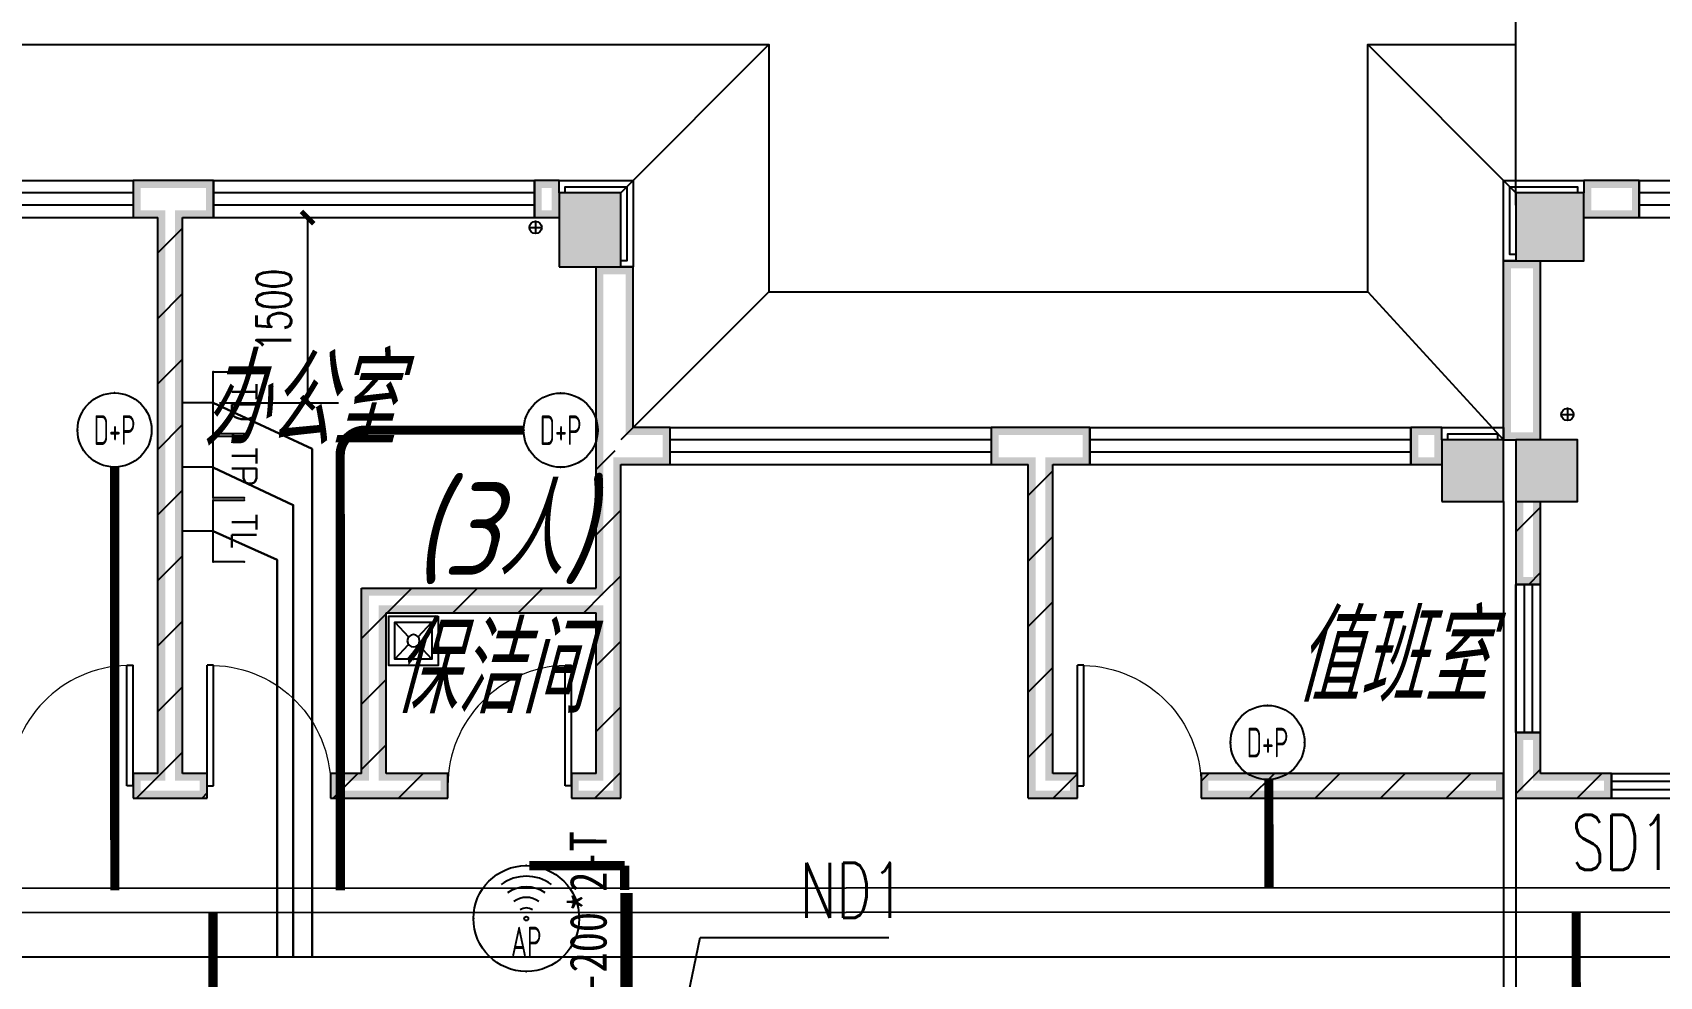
# Model space of a CAD drawing. Extents: x 1241380 to 1952554, y 1012187 to 1766051.
# Drawn here: x 1614601 to 1627778, y 1286877 to 1294519 of the extents above; entities that cross this region are included whole.
import ezdxf
from ezdxf.enums import TextEntityAlignment as Align

# ---------------------------------------------------------------- set-up
doc = ezdxf.new("R2010")
doc.units = 0
for name, color, linetype in [('1-建筑底图', 8, 'Continuous'), ('CABLETRAY_PDS', 4, 'Continuous'), ('EQUIP-通讯', 3, 'Continuous'), ('PUB_HATCH', 8, 'Continuous'), ('TEL_DIM', 3, 'Continuous'), ('WIRE-综合布线', 5, 'Continuous'), ('光纤点位', 3, 'Continuous'), ('内网桥架', 1, 'Continuous'), ('抗震支吊架', 2, 'Continuous'), ('排水', 153, 'Continuous'), ('红机电话', 3, 'Continuous'), ('蓝机电话', 3, 'Continuous')]:
    doc.layers.add(name, color=color, linetype=linetype)
doc.layers.add('内网线路', color=1, linetype='Continuous', lineweight=30)
doc.styles.add('_TCH_DIM', font='SIMPLEX', dxfattribs={"bigfont": 'GBCBIG'})
doc.styles.add('_TEL_ATTDEF', font='GBENOR', dxfattribs={"width": 0.8, "height": 3, "bigfont": 'GBCBIG'})
doc.styles.add('_TEL_DIM', font='SIMPLEX', dxfattribs={"width": 0.8, "height": 3.5, "bigfont": 'HZTXT'})
doc.styles.add('A_DIM_T3', font='SIMPLEX', dxfattribs={"width": 0.7, "bigfont": 'HZ'})
doc.styles.add('kzcad', font='', dxfattribs={"width": 0.8})
doc.styles.get("Standard").update_dxf_attribs({"font": 'gbeitc.shx', "bigfont": 'gbcbig.shx'})
doc.styles.get('kzcad').set_extended_font_data('SimSun')
doc.linetypes.add('JIEDI', pattern='A,1.25,-0.25,0.25,-0.25,0.625,["/",Standard,S=0.6,R=0,X=0,Y=-0.3],0.625,-0.25,0.25,-0.25', length=4)
doc.dimstyles.new('_TCH_ARCH&&100', dxfattribs={"dimtxt": 280, "dimasz": 100, "dimexe": 250, "dimexo": 300, "dimgap": 135, "dimtad": 1, "dimdec": 0, "dimzin": 0, "dimdsep": 46, "dimtxsty": 'A_DIM_T3', "dimblk": 'ARCHTICK', "dimcen": 0.09, "dimclrt": 7, "dimazin": 2, "dimtfac": 1, "dimtdec": 0, "dimtix": 1, "dimtmove": 2, "dimatfit": 3, "dimfxl": 100, "dimtolj": 1, "dimtzin": 0, "dimarcsym": 0})
pattern_1 = [(45, (-636285.87, -718395.4), (-265.16515, 265.16515), [])]

# ---------------------------------------------------------------- blocks, each defined once
blk = doc.blocks.new('ng')
at = {"layer": '排水'}
for p, q in [((345991, 781358), (346091, 781358)), ((346041, 781408), (346041, 781308))]:
    blk.add_line(p, q, dxfattribs=at)
blk.add_circle((346041, 781358), 50, dxfattribs=at)
blk = doc.blocks.new('雨水管')
at = {"layer": '排水'}
blk.add_blockref('ng', (628577, -46811), dxfattribs=at)
blk = doc.blocks.new('$lvtry$00000191')
for p, q in [((-150, -150), (-39, -269)), ((39, -269), (150, -150)), ((-150, -450), (-39, -331)), ((39, -331), (150, -450))]:
    blk.add_line(p, q)
for points in [[(200, -500), (200, -100), (-200, -100), (-200, -500)], [(150, -450), (150, -150), (-150, -150), (-150, -450)]]:
    blk.add_lwpolyline(points, close=True)
blk.add_circle((0, -300), 50)
blk.add_point((0, -150))
blk = doc.blocks.new('$DorLib2D$00000001')
at = {"color": 0}
for p, q in [((0.45, 0.975), (0.5, 0.975)), ((0.45, 0), (0.45, 0.975)), ((0.5, 0), (0.5, 0.975)), ((0.5, 0), (0.45, 0))]:
    blk.add_line(p, q, dxfattribs=at)
at = {"color": 0, "lineweight": 13}
blk.add_arc((0.475, 0), 0.975, 91.4693, 180, dxfattribs=at)
blk = doc.blocks.new('$WINLIB2D$00000001')
at = {"color": 0}
for points in [[(-0.5, 0.5), (-0.5, -0.5)], [(-0.5, 0.5), (0.5, 0.5)], [(0.5, -0.5), (0.5, 0.5)], [(0.5, 0.1667), (-0.5, 0.1667)], [(0.5, -0.1667), (-0.5, -0.1667)], [(-0.5, -0.5), (0.5, -0.5)]]:
    blk.add_lwpolyline(points, dxfattribs=at)
blk = doc.blocks.new('_FZH')
blk.add_lwpolyline([(-0.5, -0.5), (0.5, -0.5), (0.5, 0.5), (-0.5, 0.5)], close=True)
at = {"layer": 'PUB_HATCH'}
blk.add_solid([(-0.5, -0.5), (0.5, -0.5), (-0.5, 0.5), (0.5, 0.5)], dxfattribs=at)
blk = doc.blocks.new('1-一层建筑底图')
at = {"layer": '1-建筑底图'}
for points in [[(44950, 90650), (44650, 90650), (44710, 90590), (44950, 90590)], [(44650, 90650), (44650, 90350), (44710, 90410), (44710, 90590)], [(45300, 90650), (44950, 90650), (44950, 90590), (45240, 90590)], [(45300, 90350), (45300, 90650), (45240, 90590), (45240, 90410)], [(48100, 90650), (47900, 90650), (47960, 90590), (48040, 90590)], [(47900, 90650), (47900, 90350), (47960, 90410), (47960, 90590)], [(48100, 90350), (48100, 90550), (48100, 90650), (48040, 90590), (48040, 90410)], [(48600, 90550), (48100, 90550), (48160, 90490), (48540, 90490)], [(48100, 90550), (48100, 89950), (48160, 90010), (48160, 90490)], [(48600, 89950), (48600, 90550), (48540, 90490), (48540, 90010)], [(56400, 90550), (55850, 90550), (55910, 90490), (56340, 90490)], [(55850, 90550), (55850, 90000), (55910, 90060), (55910, 90490)], [(56400, 90000), (56400, 90550), (56340, 90490), (56340, 90060)], [(56850, 90650), (56400, 90650), (56460, 90590), (56790, 90590)], [(56400, 90650), (56400, 90350), (56460, 90410), (56460, 90590)], [(56850, 90350), (56850, 90650), (56790, 90590), (56790, 90410)], [(44650, 90350), (44850, 90350), (44910, 90410), (44710, 90410)], [(44850, 85850), (44850, 90350), (44910, 90410), (44910, 85790)], [(45050, 90350), (45300, 90350), (45240, 90410), (44990, 90410)], [(45050, 85850), (45050, 90350), (44990, 90410), (44990, 85790)], [(47900, 90350), (48100, 90350), (48040, 90410), (47960, 90410)], [(56400, 90350), (56850, 90350), (56790, 90410), (56460, 90410)], [(48100, 89950), (48600, 89950), (48540, 90010), (48160, 90010)], [(55850, 90000), (56400, 90000), (56340, 90060), (55910, 90060)], [(48400, 88550), (48400, 89950), (48460, 89950), (48460, 88550)], [(48400, 89950), (48700, 89950), (48700, 89890), (48400, 89890)], [(48700, 88650), (48700, 89950), (48640, 89950), (48640, 88590)], [(55750, 88550), (55810, 88550), (55810, 90000), (55750, 90000)], [(55750, 90000), (55750, 89940), (56050, 89940), (56050, 90000)], [(56050, 88550), (56050, 90000), (55990, 90000), (55990, 88550)], [(49000, 88650), (48700, 88650), (48640, 88590), (48940, 88590)], [(49000, 88350), (49000, 88650), (48940, 88590), (48940, 88410)], [(52000, 88650), (51600, 88650), (51660, 88590), (52000, 88590)], [(51600, 88650), (51600, 88350), (51660, 88410), (51660, 88590)], [(52400, 88650), (52000, 88650), (52000, 88590), (52340, 88590)], [(52400, 88350), (52400, 88650), (52340, 88590), (52340, 88410)], [(55250, 88650), (55000, 88650), (55060, 88590), (55190, 88590)], [(55000, 88650), (55000, 88350), (55060, 88410), (55060, 88590)], [(55250, 88350), (55250, 88650), (55190, 88590), (55190, 88410)], [(55750, 88550), (56050, 88550), (56050, 88610), (55750, 88610)], [(48400, 87350), (48400, 88550), (48460, 88550), (48460, 87290)], [(55750, 88550), (55250, 88550), (55310, 88490), (55690, 88490)], [(55250, 88550), (55250, 88050), (55310, 88110), (55310, 88490)], [(55750, 88050), (55750, 88550), (55690, 88490), (55690, 88110)], [(56350, 88550), (55850, 88550), (55910, 88490), (56290, 88490)], [(55850, 88550), (55850, 88050), (55910, 88110), (55910, 88490)], [(56350, 88050), (56350, 88550), (56290, 88490), (56290, 88110)], [(48600, 88350), (49000, 88350), (48940, 88410), (48540, 88410)], [(48600, 87250), (48600, 88350), (48540, 88410), (48540, 87250)], [(51600, 88350), (51900, 88350), (51960, 88410), (51660, 88410)], [(51900, 85650), (51900, 88350), (51960, 88410), (51960, 85710)], [(52100, 88350), (52400, 88350), (52340, 88410), (52040, 88410)], [(52100, 85850), (52100, 88350), (52040, 88410), (52040, 85790)], [(55000, 88350), (55250, 88350), (55190, 88410), (55060, 88410)], [(55250, 88050), (55750, 88050), (55690, 88110), (55310, 88110)], [(55850, 88050), (56350, 88050), (56290, 88110), (55910, 88110)], [(55910, 88050), (55850, 88050), (55850, 87380), (55910, 87440)], [(56050, 88050), (55990, 88050), (55990, 87440), (56050, 87380)], [(55850, 87380), (56050, 87380), (55990, 87440), (55910, 87440)], [(46500, 87350), (48400, 87350), (48460, 87290), (46560, 87290)], [(46500, 85850), (46500, 87350), (46560, 87290), (46560, 85790)], [(48600, 85650), (48600, 87250), (48540, 87250), (48540, 85710)], [(46700, 87150), (48400, 87150), (48460, 87210), (46640, 87210)], [(46700, 85850), (46700, 87150), (46640, 87210), (46640, 85790)], [(48400, 85850), (48400, 87150), (48460, 87210), (48460, 85790)], [(56050, 86180), (55850, 86180), (55910, 86120), (55990, 86120)], [(55850, 86180), (55850, 85650), (55910, 85710), (55910, 86120)], [(56050, 85850), (56050, 86180), (55990, 86120), (55990, 85790)], [(44850, 85850), (44650, 85850), (44710, 85790), (44910, 85790)], [(44650, 85850), (44650, 85650), (44710, 85710), (44710, 85790)], [(45250, 85850), (45050, 85850), (44990, 85790), (45190, 85790)], [(45250, 85650), (45250, 85850), (45190, 85790), (45190, 85710)], [(46500, 85850), (46250, 85850), (46310, 85790), (46560, 85790)], [(46250, 85850), (46250, 85650), (46310, 85710), (46310, 85790)], [(47200, 85850), (46700, 85850), (46640, 85790), (47140, 85790)], [(47200, 85650), (47200, 85850), (47140, 85790), (47140, 85710)], [(48400, 85850), (48200, 85850), (48260, 85790), (48460, 85790)], [(48200, 85850), (48200, 85650), (48260, 85710), (48260, 85790)], [(52300, 85850), (52100, 85850), (52040, 85790), (52240, 85790)], [(52300, 85650), (52300, 85850), (52240, 85790), (52240, 85710)], [(55750, 85850), (53300, 85850), (53360, 85790), (55690, 85790)], [(53300, 85850), (53300, 85650), (53360, 85710), (53360, 85790)], [(55750, 85650), (55750, 85850), (55690, 85790), (55690, 85710)], [(56625, 85850), (56050, 85850), (55990, 85790), (56565, 85790)], [(56625, 85650), (56625, 85850), (56565, 85790), (56565, 85710)], [(44650, 85650), (44950, 85650), (44950, 85710), (44710, 85710)], [(44950, 85650), (45250, 85650), (45190, 85710), (44950, 85710)], [(46250, 85650), (46600, 85650), (46600, 85710), (46310, 85710)], [(46600, 85650), (47200, 85650), (47140, 85710), (46600, 85710)], [(48200, 85650), (48600, 85650), (48540, 85710), (48260, 85710)], [(51900, 85650), (52300, 85650), (52240, 85710), (51960, 85710)], [(53300, 85650), (55750, 85650), (55690, 85710), (53360, 85710)], [(55850, 85650), (56625, 85650), (56565, 85710), (55910, 85710)]]:
    blk.add_hatch(color=8, dxfattribs=at).paths.add_polyline_path(points)
h = blk.add_hatch(dxfattribs=at)
h.set_pattern_fill('普通砖', color=8, scale=150, style=0)
h.set_pattern_definition(pattern_1)
h.paths.add_polyline_path([(44950, 85783), (44990, 85790), (45050, 85850), (45050, 90350), (44950, 90450), (44850, 90350), (44850, 85850), (44910, 85790)])
h = blk.add_hatch(dxfattribs=at)
h.set_pattern_fill('普通砖', color=8, scale=150, style=0)
h.set_pattern_definition(pattern_1)
h.paths.add_polyline_path([(48467, 87250), (48600, 87250), (48600, 88350), (48540, 88410), (48567, 88517), (48460, 88550), (48400, 88550), (48400, 87350), (48460, 87290)])
h = blk.add_hatch(dxfattribs=at)
h.set_pattern_fill('普通砖', color=8, scale=150, style=0)
h.set_pattern_definition(pattern_1)
h.paths.add_polyline_path([(51900, 85650), (52100, 85850), (52100, 88350), (52000, 88450), (51900, 88350)])
h = blk.add_hatch(dxfattribs=at)
h.set_pattern_fill('普通砖', color=8, scale=150, style=0)
h.set_pattern_definition(pattern_1)
h.paths.add_polyline_path([(56050, 88050), (55850, 88050), (55850, 87380), (56050, 87380)])
h = blk.add_hatch(dxfattribs=at)
h.set_pattern_fill('普通砖', color=8, scale=150, style=0)
h.set_pattern_definition(pattern_1)
h.paths.add_polyline_path([(46500, 87350), (46700, 87150), (48400, 87150), (48460, 87210), (48467, 87250), (48460, 87290), (48400, 87350)])
h = blk.add_hatch(dxfattribs=at)
h.set_pattern_fill('普通砖', color=8, scale=150, style=0)
h.set_pattern_definition(pattern_1)
h.paths.add_polyline_path([(46600, 85783), (46640, 85790), (46700, 85850), (46700, 87150), (46500, 87350), (46500, 85850), (46560, 85790)])
h = blk.add_hatch(dxfattribs=at)
h.set_pattern_fill('普通砖', color=8, scale=150, style=0)
h.set_pattern_definition(pattern_1)
h.paths.add_polyline_path([(48400, 85850), (48600, 85650), (48600, 87250), (48467, 87250), (48460, 87210), (48400, 87150)])
h = blk.add_hatch(dxfattribs=at)
h.set_pattern_fill('普通砖', color=8, scale=150, style=0)
h.set_pattern_definition(pattern_1)
h.paths.add_polyline_path([(55850, 85650), (56050, 85850), (56050, 86180), (55850, 86180)])
h = blk.add_hatch(dxfattribs=at)
h.set_pattern_fill('普通砖', color=8, scale=150, style=0)
h.set_pattern_definition(pattern_1)
h.paths.add_polyline_path([(44910, 85790), (44850, 85850), (44650, 85850), (44650, 85650), (44950, 85650), (44950, 85783)])
h = blk.add_hatch(dxfattribs=at)
h.set_pattern_fill('普通砖', color=8, scale=150, style=0)
h.set_pattern_definition(pattern_1)
h.paths.add_polyline_path([(44950, 85783), (44950, 85650), (45250, 85650), (45250, 85850), (45050, 85850), (44990, 85790)])
h = blk.add_hatch(dxfattribs=at)
h.set_pattern_fill('普通砖', color=8, scale=150, style=0)
h.set_pattern_definition(pattern_1)
h.paths.add_polyline_path([(46560, 85790), (46500, 85850), (46250, 85850), (46250, 85650), (46600, 85650), (46600, 85783)])
h = blk.add_hatch(dxfattribs=at)
h.set_pattern_fill('普通砖', color=8, scale=150, style=0)
h.set_pattern_definition(pattern_1)
h.paths.add_polyline_path([(46600, 85783), (46600, 85650), (47200, 85650), (47200, 85850), (46700, 85850), (46640, 85790)])
h = blk.add_hatch(dxfattribs=at)
h.set_pattern_fill('普通砖', color=8, scale=150, style=0)
h.set_pattern_definition(pattern_1)
h.paths.add_polyline_path([(48600, 85650), (48400, 85850), (48200, 85850), (48200, 85650)])
h = blk.add_hatch(dxfattribs=at)
h.set_pattern_fill('普通砖', color=8, scale=150, style=0)
h.set_pattern_definition(pattern_1)
h.paths.add_polyline_path([(52100, 85850), (51900, 85650), (52300, 85650), (52300, 85850)])
h = blk.add_hatch(dxfattribs=at)
h.set_pattern_fill('普通砖', color=8, scale=150, style=0)
h.set_pattern_definition(pattern_1)
h.paths.add_polyline_path([(55750, 85850), (53300, 85850), (53300, 85650), (55750, 85650)])
h = blk.add_hatch(dxfattribs=at)
h.set_pattern_fill('普通砖', color=8, scale=150, style=0)
h.set_pattern_definition(pattern_1)
h.paths.add_polyline_path([(56050, 85850), (55850, 85650), (56625, 85650), (56625, 85850)])
at = {"layer": '1-建筑底图', "color": 8}
for p, q in [((49800, 91750), (48600, 90550)), ((55850, 90550), (54650, 91750)), ((44950, 90650), (44650, 90650)), ((44650, 90650), (44650, 90350)), ((45300, 90650), (44950, 90650)), ((45300, 90350), (45300, 90650)), ((48100, 90650), (47900, 90650)), ((47900, 90650), (47900, 90350)), ((48100, 90550), (48100, 90650)), ((56850, 90650), (56400, 90650)), ((56400, 90650), (56400, 90550)), ((56850, 90350), (56850, 90650)), ((44650, 90350), (44850, 90350)), ((44850, 85850), (44850, 90350)), ((45050, 90350), (45300, 90350)), ((45050, 85850), (45050, 90350)), ((47900, 90350), (48100, 90350)), ((56400, 90350), (56850, 90350)), ((48400, 88550), (48400, 89950)), ((48400, 89950), (48700, 89950)), ((48700, 88650), (48700, 89950)), ((55750, 88550), (55750, 90000)), ((55750, 90000), (55850, 90000)), ((56050, 88550), (56050, 90000)), ((49800, 89750), (48600, 88550)), ((54650, 89750), (55750, 88550)), ((49000, 88650), (48700, 88650)), ((49000, 88350), (49000, 88650)), ((52000, 88650), (51600, 88650)), ((51600, 88650), (51600, 88350)), ((52400, 88650), (52000, 88650)), ((52400, 88350), (52400, 88650)), ((55250, 88650), (55000, 88650)), ((55000, 88650), (55000, 88350)), ((55250, 88550), (55250, 88650)), ((48400, 87350), (48400, 88550)), ((55750, 88550), (55850, 88550)), ((48600, 88350), (49000, 88350)), ((48600, 87250), (48600, 88350)), ((51600, 88350), (51900, 88350)), ((51900, 85650), (51900, 88350)), ((52100, 88350), (52400, 88350)), ((52100, 85850), (52100, 88350)), ((55000, 88350), (55250, 88350)), ((55750, 88050), (55751, 83650)), ((55850, 88050), (55850, 83650)), ((55850, 88050), (55850, 87380)), ((56050, 87380), (56050, 88050)), ((55850, 87380), (56050, 87380)), ((46500, 87350), (48400, 87350)), ((46500, 85850), (46500, 87350)), ((48600, 85650), (48600, 87250)), ((46700, 87150), (48400, 87150)), ((46700, 85850), (46700, 87150)), ((48400, 85850), (48400, 87150)), ((56050, 86180), (55850, 86180)), ((55850, 86180), (55850, 85650)), ((56050, 85850), (56050, 86180)), ((44850, 85850), (44650, 85850)), ((44650, 85850), (44650, 85650)), ((45250, 85850), (45050, 85850)), ((45250, 85650), (45250, 85850)), ((46500, 85850), (46250, 85850)), ((46250, 85850), (46250, 85650)), ((47200, 85850), (46700, 85850)), ((47200, 85650), (47200, 85850)), ((48400, 85850), (48200, 85850)), ((48200, 85850), (48200, 85650)), ((52300, 85850), (52100, 85850)), ((52300, 85650), (52300, 85850)), ((55750, 85850), (53300, 85850)), ((53300, 85850), (53300, 85650)), ((55750, 85650), (55750, 85850)), ((56625, 85850), (56050, 85850)), ((56625, 85650), (56625, 85850)), ((44650, 85650), (44950, 85650)), ((44950, 85650), (45250, 85650)), ((46250, 85650), (46600, 85650)), ((46600, 85650), (47200, 85650)), ((48200, 85650), (48600, 85650)), ((51900, 85650), (52300, 85650)), ((53300, 85650), (55750, 85650)), ((55850, 85650), (56625, 85650)), ((48875, 82750), (49243, 84522)), ((49243, 84522), (50770, 84522))]:
    blk.add_line(p, q, dxfattribs=at)
for points in [[(55850, 90450), (55850, 90450), (55850, 93450), (63890, 93450), (63890, 90550)], [(8600, 71650), (8600, 76950), (-1150, 76950), (-1150, 79250), (-1750, 79250), (-1750, 89450), (-1150, 89450), (-1150, 91750), (49800, 91750), (49800, 89750), (54650, 89750), (54650, 91750), (55850, 91750)], [(48100, 90550), (48100, 90650), (48700, 90650), (48700, 89950), (48600, 89950)], [(48150, 90550), (48150, 90600), (48650, 90600), (48650, 90000), (48600, 90000)], [(55850, 90000), (55750, 90000), (55750, 90650), (56400, 90650), (56400, 90550)], [(55850, 90050), (55800, 90050), (55800, 90600), (56350, 90600), (56350, 90550)], [(55250, 88550), (55250, 88650), (55750, 88650), (55750, 88550)], [(55300, 88550), (55300, 88600), (55700, 88600), (55700, 88550)]]:
    blk.add_lwpolyline(points, dxfattribs=at)
for name, p, xscale, yscale, zscale in [('$WINLIB2D$00000001', (43350, 90500), 2600, -300, 2600), ('_FZH', (48350, 90250), 500.0003578513861, 599.9999999338761, 599.9999999338761), ('$WINLIB2D$00000001', (57600, 90500), 1500, 300, 1500), ('$WINLIB2D$00000001', (50300, 88500), 2600, -300, 2600), ('$WINLIB2D$00000001', (53700, 88500), 2600, 300, 2600), ('$DorLib2D$00000001', (44150, 85750), 1000, 1000, 1000), ('$DorLib2D$00000001', (45750, 85750), -1000, 1000, -1000), ('$DorLib2D$00000001', (47700, 85750), 1000, 1000, 1000), ('$DorLib2D$00000001', (52800, 85750), -1000, 1000, -1000), ('$WINLIB2D$00000001', (57375, 85750), 1500, 200, 1500)]:
    blk.add_blockref(name, p, dxfattribs=dict(at, xscale=xscale, yscale=yscale, zscale=zscale))
for name, p, xscale, yscale, zscale, rotation in [('$WINLIB2D$00000001', (46600, 90500), 2599.999999999998, 300, 2599.999999999998, 1.614819422968554e-06), ('_FZH', (56125, 90275), 549.9033198136603, 549.9999997576233, 549.9999997576233, 359.9999999696396), ('_FZH', (55500, 88300), 499.9999991938239, 500.0000002329471, 500.0000002329471, 359.9999999691574), ('_FZH', (56100, 88300), 499.9033203548752, 499.9999996453989, 499.9999996453989, 359.9999999886853), ('$WINLIB2D$00000001', (55950, 86780), 1200, 200, 1200, 89.99999999987153)]:
    blk.add_blockref(name, p, dxfattribs=dict(at, xscale=xscale, yscale=yscale, zscale=zscale, rotation=rotation))
for name, p in [('雨水管', (-926708, -644277)), ('ng', (-289773, -692602))]:
    blk.add_blockref(name, p, dxfattribs=at)
at = {"layer": '1-建筑底图', "color": 8, "yscale": -1}
blk.add_blockref('$lvtry$00000191', (46921, 86624), dxfattribs=at)
at = {"layer": '1-建筑底图', "color": 8}
for s, height, p in [('办公室', 723.4, (45210, 88507)), ('(3', 750, (46914, 87456)), ('人', 723, (47601, 87456)), (')', 750, (48128, 87456)), ('值班室', 723.4, (54052, 86431)), ('保洁间', 723.4, (46741, 86336))]:
    blk.add_text(s, height=height, dxfattribs=at).set_placement(p)
at = {"layer": '1-建筑底图', "color": 8, "style": '_TCH_DIM', "width": 0.705882}
for s, p in [('SD1', (56302, 85068)), ('ND1', (50050, 84680))]:
    blk.add_text(s, height=446.2, dxfattribs=at).set_placement(p)
blk = doc.blocks.new('$equip_U$00000080(win7-PC-wzy)')
blk.add_circle((0, 0.5), 0.5)
for p in [(0, 0.999), (-0.5, 0.5), (0.5, 0.5)]:
    blk.add_point(p)
at = {"color": 7, "style": '_TEL_DIM', "width": 0.7}
blk.add_attdef('$TEXT$', text='', height=0.4, dxfattribs=at).set_placement((0, 0.5), align=Align.MIDDLE_CENTER)
at = {"color": 7, "style": '_TEL_DIM', "flags": 1}
for tag in ['A', 'REMARK']:
    blk.add_attdef(tag, text='', height=0.00002, dxfattribs=at).set_placement((0, 0), align=Align.MIDDLE_CENTER)
blk = doc.blocks.new('$equip_U$00000091(win7-PC-wzy)')
for radius in [0.714, 0.0272]:
    blk.add_circle((0, 0), radius)
for radius in [0.571, 0.428, 0.285, 0.143]:
    blk.add_arc((0, 0), radius, 53.7049, 126.2951)
for p in [(0, 0.714), (-0.714, 0), (0.714, 0), (0, -0.714)]:
    blk.add_point(p)
at = {"color": 7, "style": '_TEL_DIM', "flags": 1}
for tag in ['A', 'REMARK']:
    blk.add_attdef(tag, text='', height=0.00002, dxfattribs=at).set_placement((0, 0), align=Align.MIDDLE_CENTER)
at = {"color": 7, "style": '_TEL_DIM', "width": 0.7}
blk.add_attdef('$TEXT$', text='', height=0.4, dxfattribs=at).set_placement((0, -0.31), align=Align.MIDDLE_CENTER)
blk = doc.blocks.new('$equip$00001867')
for p, q in [((-0.5, 0.499), (-0.5, 0.999)), ((0.5, 0.999), (0.5, 0.499)), ((0.5, 0.499), (-0.5, 0.499)), ((0, 0.5), (0, 0))]:
    blk.add_line(p, q)
for p in [(-0.5, 0.999), (0.5, 0.999), (-0.5, 0.499), (0.5, 0.499), (0, 0)]:
    blk.add_point(p)
at = {"color": 7, "style": '_TEL_DIM'}
blk.add_attdef('$TEXT$', text='', height=0.4, dxfattribs=at).set_placement((0, 0.999), align=Align.MIDDLE_CENTER)
at = {"color": 7, "style": '_TEL_DIM', "flags": 1}
blk.add_attdef('A', text='', height=0.00002, dxfattribs=at).set_placement((0, 0), align=Align.MIDDLE_CENTER)
blk = doc.blocks.new('$equip$00002670')
for p, q in [((-0.5, 0.499), (-0.5, 0.999)), ((0.5, 0.999), (0.5, 0.499)), ((0.5, 0.499), (-0.5, 0.499)), ((0, 0.5), (0, 0))]:
    blk.add_line(p, q)
for p in [(-0.5, 0.999), (0.5, 0.999), (-0.5, 0.499), (0.5, 0.499), (0, 0)]:
    blk.add_point(p)
at = {"color": 7, "style": '_TEL_DIM'}
blk.add_attdef('$TEXT$', text='', height=0.4, dxfattribs=at).set_placement((0, 0.999), align=Align.MIDDLE_CENTER)
at = {"color": 7, "style": '_TEL_DIM', "flags": 1}
blk.add_attdef('A', text='', height=0.000025, dxfattribs=at).set_placement((0, 0), align=Align.MIDDLE_CENTER)
blk = doc.blocks.new('_ArchTick')
at = {"color": 0, "linetype": 'ByBlock', "const_width": 0.4}
blk.add_lwpolyline([(-0.5, -0.5), (0.5, 0.5)], dxfattribs=at)
blk = doc.blocks.new('*D196')
at = {"layer": 'Defpoints', "color": 0, "transparency": 16777216}
for p in [(51681, 315567), (52695, 315567), (51681, 314067)]:
    blk.add_point(p, dxfattribs=at)
at = {"layer": 'TEL_DIM', "color": 0, "lineweight": -2, "transparency": 16777216}
for p, q in [((51981, 315567), (52945, 315567)), ((52695, 314067), (52695, 315567)), ((51981, 314067), (52945, 314067))]:
    blk.add_line(p, q, dxfattribs=at)
at = {"layer": 'TEL_DIM', "color": 0, "lineweight": -2, "transparency": 16777216, "xscale": 100, "yscale": 100, "zscale": 100}
for p, rotation in [((52695, 315567), 90), ((52695, 314067), 270)]:
    blk.add_blockref('_ArchTick', p, dxfattribs=dict(at, rotation=rotation))
at = {"layer": 'TEL_DIM', "color": 7, "transparency": 16777216, "insert": (52420, 314817), "char_height": 280, "attachment_point": 5, "rotation": 90, "style": 'A_DIM_T3'}
blk.add_mtext('\\A1;1500', dxfattribs=at)
blk = doc.blocks.new('A$C4A9128F6')
at = {"layer": '内网桥架'}
blk.add_line((-53615, 168.7), (-2594, 168.7), dxfattribs=at)
at = {"layer": '内网线路'}
for points in [[(-21600.6, 4653.4), (-20800.3, 4279.7), (-20798.4, 168.7)], [(-21600.3, 4129.8), (-20953.1, 3826.2), (-20953.1, 168.7)], [(-21600.1, 3615.1), (-21083.9, 3383.2), (-21082.5, 168.7)]]:
    blk.add_lwpolyline(points, dxfattribs=at)
at = {"layer": '光纤点位', "xscale": 500, "yscale": 500, "zscale": 500, "rotation": 270}
blk.add_blockref('$equip$00002670', (-21849.8, 4653.4), dxfattribs=at).add_auto_attribs({'$TEXT$': 'TD'})
at = {"layer": '红机电话', "xscale": 500, "yscale": 500, "zscale": 500, "rotation": 270}
blk.add_blockref('$equip$00001867', (-21849.8, 4133.4), dxfattribs=at).add_auto_attribs({'$TEXT$': 'TP'})
at = {"layer": '蓝机电话', "xscale": 500, "yscale": 500, "zscale": 500, "rotation": 270}
blk.add_blockref('$equip$00001867', (-21849.8, 3615.1), dxfattribs=at).add_auto_attribs({'$TEXT$': 'TL'})
at = {"layer": 'TEL_DIM'}
dim = blk.add_aligned_dim(p1=(-21849.8, 4653.4), p2=(-21849.8, 6153.4), distance=-1014, dimstyle='_TCH_ARCH&&100', dxfattribs=at)
dim.commit()
dim.dimension.update_dxf_attribs({"geometry": '*D196', "text_midpoint": (-21110.9, 5403.4), "insert": (-73530.4, -309413.6)})

msp = doc.modelspace()

# ---------------------------------------------------------------- linework, layer by layer
at = {"layer": 'CABLETRAY_PDS'}
for p, q in [((1573863.5, 1287571.4), (1674641, 1287621.1)), ((1674641.1, 1287421.1), (1573863.5, 1287371.4))]:
    msp.add_line(p, q, dxfattribs=at)
at = {"layer": 'WIRE-综合布线', "const_width": 75}
msp.add_lwpolyline([(1617094, 1287575.1), (1617092.3, 1291099.7, -0.4143589), (1617292.3, 1291299.8), (1618578.6, 1291299.8)], format="xyb", dxfattribs=at)
at = {"layer": 'WIRE-综合布线', "linetype": 'Continuous', "const_width": 75}
for points in [[(1615267, 1287574.7), (1615265.3, 1291001.4)], [(1624614.7, 1287596.5), (1624614.3, 1288471.3)], [(1618623.5, 1287773.8), (1619396.6, 1287773.8)], [(1619396.7, 1287576), (1619396.6, 1287773.8)], [(1616062.6, 1287392.3), (1616064.7, 1283239.5)], [(1627103.5, 1287397.8), (1627104.7, 1284945.8)]]:
    msp.add_lwpolyline(points, dxfattribs=at)
at = {"layer": '抗震支吊架', "color": 2, "const_width": 100}
msp.add_lwpolyline([(1619410.3, 1286754.1), (1619410.3, 1287554.1)], dxfattribs=at)

# ---------------------------------------------------------------- block references
at = {"layer": '1-建筑底图', "linetype": 'JIEDI'}
msp.add_blockref('1-一层建筑底图', (1570765, 1202671.1), dxfattribs=at)
at = {"layer": '1-建筑底图', "color": 3}
msp.add_blockref('A$C4A9128F6', (1637664.8, 1286867.8), dxfattribs=at)
at = {"layer": 'EQUIP-通讯', "linetype": 'JIEDI'}
ref = msp.add_blockref('$equip_U$00000080(win7-PC-wzy)', (1615565, 1291301.1), dxfattribs=dict(at, xscale=600, yscale=600, zscale=600, rotation=90))
ref.add_attrib('$TEXT$', 'D+P', dxfattribs={"layer": '0', "color": 7, "height": 240, "style": '_TEL_ATTDEF', "width": 0.7}).set_placement((1615265.3, 1291301.1), align=Align.MIDDLE_CENTER)
ref = msp.add_blockref('$equip_U$00000080(win7-PC-wzy)', (1619178, 1291299.8), dxfattribs=dict(at, xscale=600, yscale=600, zscale=600, rotation=90))
ref.add_attrib('$TEXT$', 'D+P', dxfattribs={"layer": '0', "color": 7, "height": 240, "style": '_TEL_ATTDEF', "width": 0.7}).set_placement((1618878.3, 1291299.8), align=Align.MIDDLE_CENTER)
ref = msp.add_blockref('$equip_U$00000080(win7-PC-wzy)', (1624604.1, 1288471.1), dxfattribs=dict(at, xscale=600, yscale=600, zscale=600))
ref.add_attrib('$TEXT$', 'D+P', dxfattribs={"layer": '0', "color": 7, "height": 240, "style": '_TEL_ATTDEF', "width": 0.7}).set_placement((1624604.1, 1288770.8), align=Align.MIDDLE_CENTER)
ref = msp.add_blockref('$equip_U$00000091(win7-PC-wzy)', (1618600, 1287346.1), dxfattribs=dict(at, xscale=600, yscale=600, zscale=600))
ref.add_attrib('$TEXT$', 'AP', dxfattribs={"layer": '0', "color": 7, "height": 240, "style": '_TEL_ATTDEF', "width": 0.7}).set_placement((1618600, 1287159.9), align=Align.MIDDLE_CENTER)

# ---------------------------------------------------------------- texts
at = {"layer": '抗震支吊架', "color": 2, "style": 'kzcad', "width": 0.8}
msp.add_text('KZQ-200*2-T', height=300, rotation=89.88539, dxfattribs=at).set_placement((1619250.3, 1287154.1), align=Align.CENTER)

doc.saveas('drawing.dxf')
